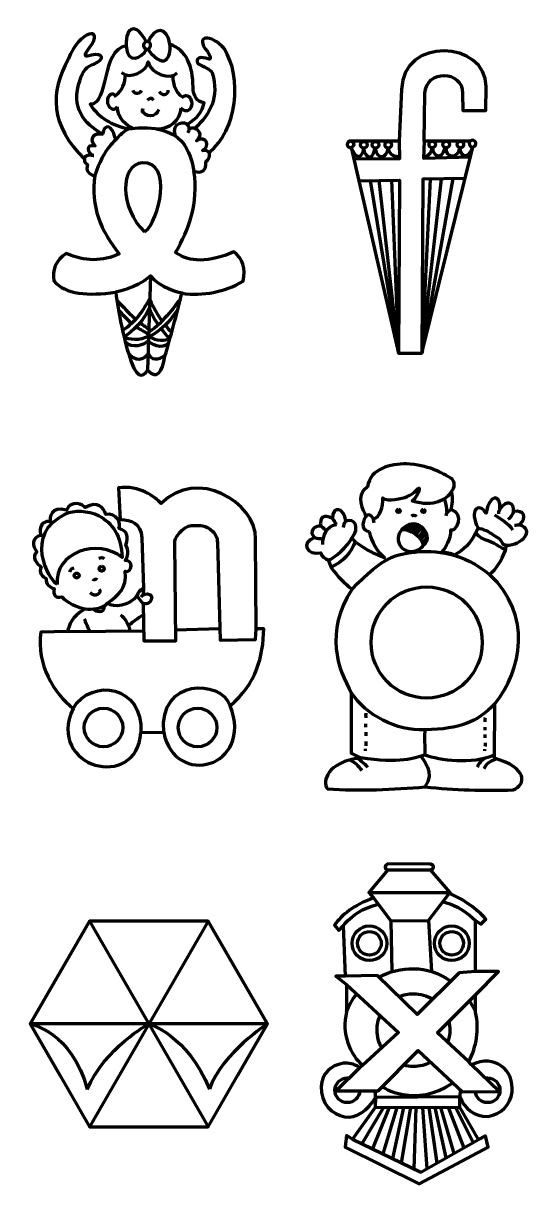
# Model space of a CAD drawing. Header units: centimetres. Extents: x -13.7 to 17.1, y 0.8 to 15.5.
# Drawn here: x 0.44 to 6.85, y 1.02 to 15.54 of the extents above; entities that cross this region are included whole.
import ezdxf

# ---------------------------------------------------------------- set-up
doc = ezdxf.new("R2010")
doc.units = ezdxf.units.CM
doc.header["$MEASUREMENT"] = 0
doc.layers.add('Camada 1', color=7, linetype='Continuous')

msp = doc.modelspace()

# ---------------------------------------------------------------- linework, layer by layer
at = {"layer": 'Camada 1', "color": 1, "lineweight": 70}
for centre, major_axis, ratio in [((4.70152, 14.01835), (0, 0.04083), 0.99975508), ((4.84803, 14.01835), (0, 0.04083), 1), ((5.0075, 14.01835), (0, 0.04083), 1), ((5.55799, 14.02074), (0, 0.04083), 1), ((5.73283, 14.02267), (0, 0.04083), 1), ((5.9096, 14.02074), (0, 0.04083), 1), ((4.77179, 4.02852), (0, 0.21711), 1), ((5.80165, 4.02852), (0, 0.21711), 1), ((4.77179, 4.02852), (0, 0.14794), 1), ((5.80165, 4.02852), (0, 0.14794), 1)]:
    msp.add_ellipse(centre, major_axis=major_axis, ratio=ratio, dxfattribs=at)
at = {"layer": 'Camada 1', "color": 240, "lineweight": 70}
for centre, major_axis in [((5.13537, 9.4383), (0, 0.02137)), ((5.44735, 9.4383), (0, 0.02137)), ((1.42155, 8.71467), (0, 0.03074)), ((1.10836, 8.63013), (0, 0.03074)), ((5.48768, 7.79192), (0, 0.69553)), ((1.44455, 6.72793), (0, 0.24113)), ((2.6214, 6.72793), (0, 0.24113))]:
    msp.add_ellipse(centre, major_axis=major_axis, ratio=1, dxfattribs=at)
at = {"layer": 'Camada 1', "lineweight": 70}
for points, knots in [([(1.20704, 13.84024), (0.7724, 14.26136), (0.77322, 14.67829), (1.00514, 15.093), (1.00514, 15.093), (1.13648, 15.45291), (1.4734, 15.50775), (1.2699, 15.234), (1.2699, 15.234), (1.19077, 15.13207), (1.20424, 15.1051), (1.29444, 15.14025), (1.29444, 15.14025), (1.44191, 15.16971), (1.47167, 15.09375), (1.32119, 15.02847), (1.32119, 15.02847), (1.24242, 15.00695), (1.18204, 14.94), (1.15124, 14.8326), (1.15124, 14.8326), (1.02936, 14.46984), (1.1997, 14.29016), (1.43181, 14.14918), (1.43181, 14.14918), (1.45826, 14.29002), (1.55116, 14.26899), (1.59144, 14.10237), (1.59144, 14.10237), (1.59144, 14.10237), (1.61614, 14.09695), (1.61614, 14.09695), (1.61614, 14.09695), (1.64585, 14.14099), (1.69191, 14.1814), (1.75991, 14.21693), (1.75991, 14.21693), (1.56117, 14.25842), (1.37573, 14.35562), (1.27913, 14.52479), (1.27913, 14.52479), (1.51327, 14.52448), (1.4091, 15.20558), (1.72622, 15.25474), (1.72622, 15.25474), (1.7178, 15.51666), (1.86831, 15.53925), (1.97604, 15.30852), (1.97604, 15.30852), (1.98467, 15.3143), (1.99331, 15.31326), (2.00193, 15.30785), (2.00193, 15.30785), (2.08709, 15.49688), (2.24003, 15.50356), (2.27552, 15.27684), (2.27552, 15.27684), (2.47833, 15.19718), (2.56626, 15.00984), (2.56399, 14.73793), (2.56399, 14.73793), (2.56843, 14.6284), (2.60824, 14.55678), (2.70239, 14.54338), (2.70239, 14.54338), (2.68344, 14.43084), (2.61168, 14.3414), (2.49018, 14.27372), (2.49018, 14.27372), (2.50885, 14.25703), (2.51801, 14.23644), (2.51716, 14.21172), (2.51716, 14.21172), (2.53825, 14.22644), (2.56179, 14.22955), (2.58748, 14.22246), (2.58748, 14.22246), (2.7777, 14.40065), (2.89643, 14.61133), (2.80446, 14.91779), (2.80446, 14.91779), (2.79169, 14.95912), (2.68798, 15.00178), (2.62704, 15.03036), (2.62704, 15.03036), (2.5878, 15.1088), (2.64723, 15.1289), (2.76772, 15.08771), (2.76772, 15.08771), (2.80273, 15.09109), (2.75698, 15.16976), (2.74548, 15.18335), (2.74548, 15.18335), (2.56885, 15.39204), (2.79635, 15.40931), (2.95272, 15.22104), (2.95272, 15.22104), (3.18798, 14.86418), (3.11647, 14.19394), (2.7669, 13.92281), (2.7669, 13.92281), (2.78044, 13.87665), (2.76536, 13.83801), (2.72308, 13.80654), (2.72308, 13.80654), (2.73892, 13.69952), (2.67243, 13.65241), (2.57643, 13.68993), (2.57643, 13.68993), (2.63596, 13.27655), (2.51144, 12.96308), (2.34621, 12.67171), (2.34621, 12.67171), (2.51841, 12.54244), (2.76135, 12.54497), (3.07454, 12.67845), (3.07454, 12.67845), (3.18619, 12.59358), (3.22732, 12.47191), (3.19156, 12.31013), (3.19156, 12.31013), (2.95195, 12.17578), (2.69727, 12.12279), (2.42561, 12.16147), (2.42561, 12.16147), (2.36127, 11.89128), (2.28103, 11.61282), (2.21334, 11.37426), (2.21334, 11.37426), (2.17742, 11.17773), (2.11842, 11.0687), (1.99604, 11.19992), (1.99604, 11.19992), (1.93591, 11.10297), (1.84528, 11.08313), (1.75548, 11.41003), (1.75548, 11.41003), (1.68346, 11.66252), (1.63066, 11.9054), (1.59708, 12.17471), (1.59708, 12.17471), (1.24946, 12.12576), (0.96663, 12.14565), (0.82413, 12.31464), (0.82413, 12.31464), (0.79401, 12.45264), (0.84809, 12.56707), (0.97819, 12.66021), (0.97819, 12.66021), (1.2123, 12.55465), (1.43307, 12.55583), (1.64154, 12.65536), (1.64154, 12.65536), (1.41193, 12.93568), (1.27704, 13.24968), (1.33587, 13.63257), (1.33587, 13.63257), (1.25625, 13.64852), (1.2184, 13.69417), (1.24554, 13.77308), (1.24554, 13.77308), (1.21401, 13.78479), (1.20098, 13.80705), (1.20704, 13.84024)], [0, 0, 0, 0, 0.02380952, 0.02380952, 0.02380952, 0.02380952, 0.04761905, 0.04761905, 0.04761905, 0.04761905, 0.07142857, 0.07142857, 0.07142857, 0.07142857, 0.0952381, 0.0952381, 0.0952381, 0.0952381, 0.11904762, 0.11904762, 0.11904762, 0.11904762, 0.14285714, 0.14285714, 0.14285714, 0.14285714, 0.16666667, 0.16666667, 0.16666667, 0.16666667, 0.19047619, 0.19047619, 0.19047619, 0.19047619, 0.21428571, 0.21428571, 0.21428571, 0.21428571, 0.23809524, 0.23809524, 0.23809524, 0.23809524, 0.26190476, 0.26190476, 0.26190476, 0.26190476, 0.28571429, 0.28571429, 0.28571429, 0.28571429, 0.30952381, 0.30952381, 0.30952381, 0.30952381, 0.33333333, 0.33333333, 0.33333333, 0.33333333, 0.35714286, 0.35714286, 0.35714286, 0.35714286, 0.38095238, 0.38095238, 0.38095238, 0.38095238, 0.4047619, 0.4047619, 0.4047619, 0.4047619, 0.42857143, 0.42857143, 0.42857143, 0.42857143, 0.45238095, 0.45238095, 0.45238095, 0.45238095, 0.47619048, 0.47619048, 0.47619048, 0.47619048, 0.5, 0.5, 0.5, 0.5, 0.52380952, 0.52380952, 0.52380952, 0.52380952, 0.54761905, 0.54761905, 0.54761905, 0.54761905, 0.57142857, 0.57142857, 0.57142857, 0.57142857, 0.5952381, 0.5952381, 0.5952381, 0.5952381, 0.61904762, 0.61904762, 0.61904762, 0.61904762, 0.64285714, 0.64285714, 0.64285714, 0.64285714, 0.66666667, 0.66666667, 0.66666667, 0.66666667, 0.69047619, 0.69047619, 0.69047619, 0.69047619, 0.71428571, 0.71428571, 0.71428571, 0.71428571, 0.73809524, 0.73809524, 0.73809524, 0.73809524, 0.76190476, 0.76190476, 0.76190476, 0.76190476, 0.78571429, 0.78571429, 0.78571429, 0.78571429, 0.80952381, 0.80952381, 0.80952381, 0.80952381, 0.83333333, 0.83333333, 0.83333333, 0.83333333, 0.85714286, 0.85714286, 0.85714286, 0.85714286, 0.88095238, 0.88095238, 0.88095238, 0.88095238, 0.9047619, 0.9047619, 0.9047619, 0.9047619, 0.92857143, 0.92857143, 0.92857143, 0.92857143, 0.95238095, 0.95238095, 0.95238095, 0.95238095, 1, 1, 1, 1]), ([(4.54446, 13.98328), (4.47738, 13.97066), (4.47775, 14.06801), (4.53831, 14.06561), (4.53831, 14.06561), (4.53831, 14.06561), (5.14387, 14.06422), (5.14387, 14.06422), (5.14387, 14.06422), (5.14387, 14.06422), (5.17416, 14.70989), (5.17416, 14.70989), (5.17416, 14.70989), (5.18449, 15.37721), (6.23056, 15.32088), (6.23192, 14.74479), (6.23192, 14.74479), (6.23192, 14.74479), (6.22685, 14.44577), (6.22685, 14.44577), (6.22685, 14.44577), (6.22685, 14.44577), (5.94091, 14.44644), (5.94091, 14.44644), (5.94091, 14.44644), (5.94091, 14.44644), (5.93568, 14.66095), (5.93568, 14.66095), (5.93568, 14.66095), (5.94135, 14.95822), (5.47891, 14.96183), (5.46617, 14.66095), (5.46617, 14.66095), (5.46617, 14.66095), (5.45751, 14.06336), (5.45751, 14.06336), (5.45751, 14.06336), (5.45751, 14.06336), (6.03169, 14.06537), (6.03169, 14.06537), (6.03169, 14.06537), (6.09707, 14.10699), (6.14155, 14.00325), (6.06373, 13.99046), (6.06373, 13.99046), (6.06373, 13.99046), (5.42895, 11.41252), (5.42895, 11.41252), (5.42895, 11.41252), (5.42895, 11.41252), (5.13665, 11.41142), (5.13665, 11.41142), (5.13665, 11.41142), (5.13665, 11.41142), (4.54446, 13.98328), (4.54446, 13.98328)], [0, 0, 0, 0, 0.06666667, 0.06666667, 0.06666667, 0.06666667, 0.13333333, 0.13333333, 0.13333333, 0.13333333, 0.2, 0.2, 0.2, 0.2, 0.26666667, 0.26666667, 0.26666667, 0.26666667, 0.33333333, 0.33333333, 0.33333333, 0.33333333, 0.4, 0.4, 0.4, 0.4, 0.46666667, 0.46666667, 0.46666667, 0.46666667, 0.53333333, 0.53333333, 0.53333333, 0.53333333, 0.6, 0.6, 0.6, 0.6, 0.66666667, 0.66666667, 0.66666667, 0.66666667, 0.73333333, 0.73333333, 0.73333333, 0.73333333, 0.8, 0.8, 0.8, 0.8, 0.86666667, 0.86666667, 0.86666667, 0.86666667, 1, 1, 1, 1]), ([(4.76889, 9.18142), (4.68358, 9.18659), (4.666, 9.27859), (4.72656, 9.36885), (4.72656, 9.36885), (4.7018, 9.45217), (4.57521, 9.61444), (4.74824, 9.74019), (4.74824, 9.74019), (4.78501, 9.97449), (5.03538, 10.02297), (5.23365, 10.02629), (5.23365, 10.02629), (5.50609, 10.01596), (5.67086, 9.91705), (5.80611, 9.839), (5.80611, 9.839), (5.86118, 9.76335), (5.81727, 9.71202), (5.79941, 9.67979), (5.79941, 9.67979), (5.82764, 9.59283), (5.80508, 9.51044), (5.79588, 9.45614), (5.79588, 9.45614), (5.96986, 9.39844), (5.85904, 9.18097), (5.79163, 9.19968), (5.79163, 9.19968), (5.7895, 9.07219), (5.73354, 8.99333), (5.67585, 8.92142), (5.67585, 8.92142), (5.73346, 8.92148), (5.79454, 8.90592), (5.83305, 8.88514), (5.83305, 8.88514), (5.94774, 8.94767), (6.03811, 9.03103), (6.09897, 9.16128), (6.09897, 9.16128), (6.09897, 9.16128), (6.1309, 9.22122), (6.1309, 9.22122), (6.1309, 9.22122), (6.01529, 9.44153), (6.13297, 9.55614), (6.23212, 9.41118), (6.23212, 9.41118), (6.26862, 9.65196), (6.42434, 9.65627), (6.40238, 9.4629), (6.40238, 9.4629), (6.48047, 9.57809), (6.59157, 9.54487), (6.57473, 9.43082), (6.57473, 9.43082), (6.70385, 9.45529), (6.75387, 9.35706), (6.64913, 9.26516), (6.64913, 9.26516), (6.85341, 9.20101), (6.67891, 9.00777), (6.48606, 9.00787), (6.48606, 9.00787), (6.48606, 9.00787), (6.47247, 8.94192), (6.47247, 8.94192), (6.47247, 8.94192), (6.42555, 8.81316), (6.35604, 8.71912), (6.27959, 8.63898), (6.27959, 8.63898), (6.81836, 8.13243), (6.67364, 7.44449), (6.34226, 7.02469), (6.34226, 7.02469), (6.34226, 7.02469), (6.33513, 6.34375), (6.33513, 6.34375), (6.33513, 6.34375), (6.76067, 6.22539), (6.73142, 6.01501), (6.57071, 5.94659), (6.57071, 5.94659), (6.20776, 5.93835), (5.83428, 5.94589), (5.46607, 5.98497), (5.46607, 5.98497), (5.0748, 5.95316), (4.6441, 5.93187), (4.24495, 5.96052), (4.24495, 5.96052), (4.18072, 6.0535), (4.23742, 6.29368), (4.65953, 6.34986), (4.65953, 6.34986), (4.65953, 6.34986), (4.54517, 6.40612), (4.54517, 6.40612), (4.54517, 6.40612), (4.54517, 6.40612), (4.54517, 7.16796), (4.54517, 7.16796), (4.54517, 7.16796), (4.37719, 7.4454), (4.20657, 7.92788), (4.55385, 8.45769), (4.55385, 8.45769), (4.45777, 8.53048), (4.36957, 8.62167), (4.29716, 8.72337), (4.29716, 8.72337), (4.29716, 8.72337), (4.25494, 8.82468), (4.25494, 8.82468), (4.25494, 8.82468), (4.2198, 8.8405), (4.17317, 8.85767), (4.16234, 8.91402), (4.16234, 8.91402), (3.9939, 8.87479), (3.90305, 9.03862), (4.08378, 9.10407), (4.08378, 9.10407), (4.00881, 9.18188), (4.08018, 9.25187), (4.1637, 9.24706), (4.1637, 9.24706), (4.14229, 9.35847), (4.20832, 9.402), (4.30825, 9.34232), (4.30825, 9.34232), (4.30946, 9.50148), (4.455, 9.49025), (4.47535, 9.30967), (4.47535, 9.30967), (4.59576, 9.3511), (4.64784, 9.22876), (4.5573, 9.10471), (4.5573, 9.10471), (4.56626, 9.08097), (4.58074, 9.0603), (4.59831, 9.04721), (4.59831, 9.04721), (4.73456, 8.9457), (4.84099, 8.89718), (4.96162, 8.85103), (4.96162, 8.85103), (4.87306, 8.92469), (4.79493, 9.04871), (4.76889, 9.18142)], [0, 0, 0, 0, 0.02564103, 0.02564103, 0.02564103, 0.02564103, 0.05128205, 0.05128205, 0.05128205, 0.05128205, 0.07692308, 0.07692308, 0.07692308, 0.07692308, 0.1025641, 0.1025641, 0.1025641, 0.1025641, 0.12820513, 0.12820513, 0.12820513, 0.12820513, 0.15384615, 0.15384615, 0.15384615, 0.15384615, 0.17948718, 0.17948718, 0.17948718, 0.17948718, 0.20512821, 0.20512821, 0.20512821, 0.20512821, 0.23076923, 0.23076923, 0.23076923, 0.23076923, 0.25641026, 0.25641026, 0.25641026, 0.25641026, 0.28205128, 0.28205128, 0.28205128, 0.28205128, 0.30769231, 0.30769231, 0.30769231, 0.30769231, 0.33333333, 0.33333333, 0.33333333, 0.33333333, 0.35897436, 0.35897436, 0.35897436, 0.35897436, 0.38461538, 0.38461538, 0.38461538, 0.38461538, 0.41025641, 0.41025641, 0.41025641, 0.41025641, 0.43589744, 0.43589744, 0.43589744, 0.43589744, 0.46153846, 0.46153846, 0.46153846, 0.46153846, 0.48717949, 0.48717949, 0.48717949, 0.48717949, 0.51282051, 0.51282051, 0.51282051, 0.51282051, 0.53846154, 0.53846154, 0.53846154, 0.53846154, 0.56410256, 0.56410256, 0.56410256, 0.56410256, 0.58974359, 0.58974359, 0.58974359, 0.58974359, 0.61538462, 0.61538462, 0.61538462, 0.61538462, 0.64102564, 0.64102564, 0.64102564, 0.64102564, 0.66666667, 0.66666667, 0.66666667, 0.66666667, 0.69230769, 0.69230769, 0.69230769, 0.69230769, 0.71794872, 0.71794872, 0.71794872, 0.71794872, 0.74358974, 0.74358974, 0.74358974, 0.74358974, 0.76923077, 0.76923077, 0.76923077, 0.76923077, 0.79487179, 0.79487179, 0.79487179, 0.79487179, 0.82051282, 0.82051282, 0.82051282, 0.82051282, 0.84615385, 0.84615385, 0.84615385, 0.84615385, 0.87179487, 0.87179487, 0.87179487, 0.87179487, 0.8974359, 0.8974359, 0.8974359, 0.8974359, 0.92307692, 0.92307692, 0.92307692, 0.92307692, 0.94871795, 0.94871795, 0.94871795, 0.94871795, 1, 1, 1, 1]), ([(0.99564, 7.9278), (1.01691, 8.01136), (1.03818, 8.11213), (1.21602, 8.21198), (1.21602, 8.21198), (1.10961, 8.23467), (0.99595, 8.28632), (0.92122, 8.3615), (0.92122, 8.3615), (0.84614, 8.34149), (0.81089, 8.38265), (0.82514, 8.46807), (0.82514, 8.46807), (0.77447, 8.4774), (0.71132, 8.52858), (0.72866, 8.59263), (0.72866, 8.59263), (0.6793, 8.60738), (0.63156, 8.67323), (0.6639, 8.73827), (0.6639, 8.73827), (0.61176, 8.7712), (0.53386, 8.86087), (0.61009, 8.92639), (0.61009, 8.92639), (0.55345, 8.98651), (0.54109, 9.11947), (0.66473, 9.1297), (0.66473, 9.1297), (0.64066, 9.17071), (0.63672, 9.32238), (0.77964, 9.30465), (0.77964, 9.30465), (0.76441, 9.35257), (0.78379, 9.5047), (0.97901, 9.4472), (0.97901, 9.4472), (1.03516, 9.58525), (1.19634, 9.51648), (1.21628, 9.47869), (1.21628, 9.47869), (1.37199, 9.57437), (1.45247, 9.4761), (1.47218, 9.39513), (1.47218, 9.39513), (1.60431, 9.41804), (1.6757, 9.2769), (1.63653, 9.22021), (1.63653, 9.22021), (1.73338, 9.19012), (1.76413, 9.12205), (1.72346, 9.01292), (1.72346, 9.01292), (1.76637, 8.94262), (1.75469, 8.8664), (1.71342, 8.81745), (1.71342, 8.81745), (1.82346, 8.83103), (1.80326, 8.65663), (1.71648, 8.68327), (1.71648, 8.68327), (1.73638, 8.46869), (1.62903, 8.38092), (1.49571, 8.2841), (1.49571, 8.2841), (1.56145, 8.21547), (1.77945, 8.25756), (1.8611, 8.37394), (1.8611, 8.37394), (1.87079, 8.41724), (1.89849, 8.44888), (1.94255, 8.46994), (1.94255, 8.46994), (1.94255, 8.46994), (1.92246, 9.09909), (1.92246, 9.09909), (1.92246, 9.09909), (1.9113, 9.28466), (1.79771, 9.32938), (1.65249, 9.33061), (1.65249, 9.33061), (1.65249, 9.33061), (1.63138, 9.72786), (1.63138, 9.72786), (1.63138, 9.72786), (1.89103, 9.76184), (2.09046, 9.61151), (2.1658, 9.53053), (2.1658, 9.53053), (2.60942, 9.98884), (3.35454, 9.54655), (3.34718, 9.08852), (3.34718, 9.08852), (3.34718, 9.08852), (3.35239, 7.96446), (3.35239, 7.96446), (3.35239, 7.96446), (3.35239, 7.96446), (3.45126, 7.96446), (3.45126, 7.96446), (3.45126, 7.96446), (3.43962, 7.60907), (3.35457, 7.2786), (3.03093, 7.00056), (3.03093, 7.00056), (3.32764, 6.22968), (2.33569, 5.96088), (2.19717, 6.66873), (2.19717, 6.66873), (2.19717, 6.66873), (1.91199, 6.66492), (1.91199, 6.66492), (1.91199, 6.66492), (1.86083, 5.92573), (0.72075, 6.22095), (1.06323, 6.96804), (1.06323, 6.96804), (0.82364, 7.1614), (0.60285, 7.50896), (0.66055, 7.9226), (0.66055, 7.9226), (0.66055, 7.9226), (0.99564, 7.9278), (0.99564, 7.9278)], [0, 0, 0, 0, 0.03125, 0.03125, 0.03125, 0.03125, 0.0625, 0.0625, 0.0625, 0.0625, 0.09375, 0.09375, 0.09375, 0.09375, 0.125, 0.125, 0.125, 0.125, 0.15625, 0.15625, 0.15625, 0.15625, 0.1875, 0.1875, 0.1875, 0.1875, 0.21875, 0.21875, 0.21875, 0.21875, 0.25, 0.25, 0.25, 0.25, 0.28125, 0.28125, 0.28125, 0.28125, 0.3125, 0.3125, 0.3125, 0.3125, 0.34375, 0.34375, 0.34375, 0.34375, 0.375, 0.375, 0.375, 0.375, 0.40625, 0.40625, 0.40625, 0.40625, 0.4375, 0.4375, 0.4375, 0.4375, 0.46875, 0.46875, 0.46875, 0.46875, 0.5, 0.5, 0.5, 0.5, 0.53125, 0.53125, 0.53125, 0.53125, 0.5625, 0.5625, 0.5625, 0.5625, 0.59375, 0.59375, 0.59375, 0.59375, 0.625, 0.625, 0.625, 0.625, 0.65625, 0.65625, 0.65625, 0.65625, 0.6875, 0.6875, 0.6875, 0.6875, 0.71875, 0.71875, 0.71875, 0.71875, 0.75, 0.75, 0.75, 0.75, 0.78125, 0.78125, 0.78125, 0.78125, 0.8125, 0.8125, 0.8125, 0.8125, 0.84375, 0.84375, 0.84375, 0.84375, 0.875, 0.875, 0.875, 0.875, 0.90625, 0.90625, 0.90625, 0.90625, 0.9375, 0.9375, 0.9375, 0.9375, 1, 1, 1, 1]), ([(5.00285, 4.94648), (4.96238, 4.95002), (4.9539, 5.00979), (5.0036, 5.02108), (5.0036, 5.02108), (5.0036, 5.02108), (5.53654, 5.0204), (5.53654, 5.0204), (5.53654, 5.0204), (5.58595, 5.01409), (5.58405, 4.95463), (5.53682, 4.94574), (5.53682, 4.94574), (5.53682, 4.94574), (5.78239, 4.66617), (5.78239, 4.66617), (5.78239, 4.66617), (5.78239, 4.66617), (5.76768, 4.65044), (5.76768, 4.65044), (5.76768, 4.65044), (5.9531, 4.58637), (6.11852, 4.44933), (6.22866, 4.33209), (6.22866, 4.33209), (6.22866, 4.33209), (6.1643, 4.26684), (6.1643, 4.26684), (6.1643, 4.26684), (6.1643, 4.26684), (6.10039, 4.31293), (6.10039, 4.31293), (6.10039, 4.31293), (6.10039, 4.31293), (6.10062, 3.67518), (6.10062, 3.67518), (6.10062, 3.67518), (6.10062, 3.67518), (6.38847, 3.67528), (6.38847, 3.67528), (6.38847, 3.67528), (6.38847, 3.67528), (6.10007, 3.38243), (6.10007, 3.38243), (6.10007, 3.38243), (6.10007, 3.38243), (6.10087, 3.1654), (6.10087, 3.1654), (6.10087, 3.1654), (6.14611, 2.94721), (6.11355, 2.74198), (6.01591, 2.5476), (6.01591, 2.5476), (6.01591, 2.5476), (6.05014, 2.50716), (6.05014, 2.50716), (6.05014, 2.50716), (6.3387, 2.65345), (6.58941, 2.43835), (6.55589, 2.16492), (6.55589, 2.16492), (6.53496, 2.00906), (6.42473, 1.89249), (6.25199, 1.86344), (6.25199, 1.86344), (6.08645, 1.86299), (5.95919, 1.9597), (5.90498, 2.10689), (5.90498, 2.10689), (5.90498, 2.10689), (5.90233, 1.97678), (5.90233, 1.97678), (5.90233, 1.97678), (5.90233, 1.97678), (6.13818, 1.57457), (6.13818, 1.57457), (6.13818, 1.57457), (6.13818, 1.57457), (6.22341, 1.622), (6.22341, 1.622), (6.22341, 1.622), (6.22341, 1.622), (6.25706, 1.48008), (6.25706, 1.48008), (6.25706, 1.48008), (6.25706, 1.48008), (5.3961, 1.02006), (5.3961, 1.02006), (5.3961, 1.02006), (5.3961, 1.02006), (4.46653, 1.47637), (4.46653, 1.47637), (4.46653, 1.47637), (4.46653, 1.47637), (4.484, 1.62426), (4.484, 1.62426), (4.484, 1.62426), (4.484, 1.62426), (4.5597, 1.57735), (4.5597, 1.57735), (4.5597, 1.57735), (4.5597, 1.57735), (4.84243, 1.97557), (4.84243, 1.97557), (4.84243, 1.97557), (4.84243, 1.97557), (4.84678, 2.10084), (4.84678, 2.10084), (4.84678, 2.10084), (4.7607, 1.93826), (4.59312, 1.82887), (4.46537, 1.85917), (4.46537, 1.85917), (4.30702, 1.87791), (4.1558, 2.03237), (4.16711, 2.23684), (4.16711, 2.23684), (4.18634, 2.40072), (4.27495, 2.50173), (4.44659, 2.52749), (4.44659, 2.52749), (4.50681, 2.53234), (4.57116, 2.52566), (4.65115, 2.47517), (4.65115, 2.47517), (4.65115, 2.47517), (4.68366, 2.5019), (4.68366, 2.5019), (4.68366, 2.5019), (4.53324, 2.63061), (4.41438, 2.90628), (4.48603, 3.17014), (4.48603, 3.17014), (4.48603, 3.17014), (4.483, 3.51458), (4.483, 3.51458), (4.483, 3.51458), (4.483, 3.51458), (4.35272, 3.61744), (4.35272, 3.61744), (4.35272, 3.61744), (4.35272, 3.61744), (4.46894, 3.61744), (4.46894, 3.61744), (4.46894, 3.61744), (4.46894, 3.61744), (4.44278, 4.24611), (4.44278, 4.24611), (4.44278, 4.24611), (4.44278, 4.24611), (4.39069, 4.18757), (4.39069, 4.18757), (4.39069, 4.18757), (4.39069, 4.18757), (4.3348, 4.25464), (4.3348, 4.25464), (4.3348, 4.25464), (4.42048, 4.38978), (4.583, 4.50332), (4.82108, 4.5956), (4.82108, 4.5956), (4.82108, 4.5956), (4.76519, 4.66267), (4.76519, 4.66267), (4.76519, 4.66267), (4.76519, 4.66267), (5.00285, 4.94648), (5.00285, 4.94648)], [0, 0, 0, 0, 0.02325581, 0.02325581, 0.02325581, 0.02325581, 0.04651163, 0.04651163, 0.04651163, 0.04651163, 0.06976744, 0.06976744, 0.06976744, 0.06976744, 0.09302326, 0.09302326, 0.09302326, 0.09302326, 0.11627907, 0.11627907, 0.11627907, 0.11627907, 0.13953488, 0.13953488, 0.13953488, 0.13953488, 0.1627907, 0.1627907, 0.1627907, 0.1627907, 0.18604651, 0.18604651, 0.18604651, 0.18604651, 0.20930233, 0.20930233, 0.20930233, 0.20930233, 0.23255814, 0.23255814, 0.23255814, 0.23255814, 0.25581395, 0.25581395, 0.25581395, 0.25581395, 0.27906977, 0.27906977, 0.27906977, 0.27906977, 0.30232558, 0.30232558, 0.30232558, 0.30232558, 0.3255814, 0.3255814, 0.3255814, 0.3255814, 0.34883721, 0.34883721, 0.34883721, 0.34883721, 0.37209302, 0.37209302, 0.37209302, 0.37209302, 0.39534884, 0.39534884, 0.39534884, 0.39534884, 0.41860465, 0.41860465, 0.41860465, 0.41860465, 0.44186047, 0.44186047, 0.44186047, 0.44186047, 0.46511628, 0.46511628, 0.46511628, 0.46511628, 0.48837209, 0.48837209, 0.48837209, 0.48837209, 0.51162791, 0.51162791, 0.51162791, 0.51162791, 0.53488372, 0.53488372, 0.53488372, 0.53488372, 0.55813953, 0.55813953, 0.55813953, 0.55813953, 0.58139535, 0.58139535, 0.58139535, 0.58139535, 0.60465116, 0.60465116, 0.60465116, 0.60465116, 0.62790698, 0.62790698, 0.62790698, 0.62790698, 0.65116279, 0.65116279, 0.65116279, 0.65116279, 0.6744186, 0.6744186, 0.6744186, 0.6744186, 0.69767442, 0.69767442, 0.69767442, 0.69767442, 0.72093023, 0.72093023, 0.72093023, 0.72093023, 0.74418605, 0.74418605, 0.74418605, 0.74418605, 0.76744186, 0.76744186, 0.76744186, 0.76744186, 0.79069767, 0.79069767, 0.79069767, 0.79069767, 0.81395349, 0.81395349, 0.81395349, 0.81395349, 0.8372093, 0.8372093, 0.8372093, 0.8372093, 0.86046512, 0.86046512, 0.86046512, 0.86046512, 0.88372093, 0.88372093, 0.88372093, 0.88372093, 0.90697674, 0.90697674, 0.90697674, 0.90697674, 0.93023256, 0.93023256, 0.93023256, 0.93023256, 0.95348837, 0.95348837, 0.95348837, 0.95348837, 1, 1, 1, 1]), ([(0.52484, 3.02057), (0.52484, 3.02057), (0.89614, 3.66369), (0.89614, 3.66369), (0.89614, 3.66369), (0.89614, 3.66369), (1.26745, 4.30681), (1.26745, 4.30681), (1.26745, 4.30681), (1.26745, 4.30681), (2.01006, 4.30681), (2.01006, 4.30681), (2.01006, 4.30681), (2.01006, 4.30681), (2.75268, 4.30681), (2.75268, 4.30681), (2.75268, 4.30681), (2.75268, 4.30681), (3.12398, 3.66369), (3.12398, 3.66369), (3.12398, 3.66369), (3.12398, 3.66369), (3.49529, 3.02057), (3.49529, 3.02057), (3.49529, 3.02057), (3.49529, 3.02057), (3.12398, 2.37745), (3.12398, 2.37745), (3.12398, 2.37745), (3.12398, 2.37745), (2.75268, 1.73432), (2.75268, 1.73432), (2.75268, 1.73432), (2.75268, 1.73432), (2.01006, 1.73432), (2.01006, 1.73432), (2.01006, 1.73432), (2.01006, 1.73432), (1.26745, 1.73432), (1.26745, 1.73432), (1.26745, 1.73432), (1.26745, 1.73432), (0.89614, 2.37745), (0.89614, 2.37745), (0.89614, 2.37745), (0.89614, 2.37745), (0.52484, 3.02057), (0.52484, 3.02057)], [0, 0, 0, 0, 0.07692308, 0.07692308, 0.07692308, 0.07692308, 0.15384615, 0.15384615, 0.15384615, 0.15384615, 0.23076923, 0.23076923, 0.23076923, 0.23076923, 0.30769231, 0.30769231, 0.30769231, 0.30769231, 0.38461538, 0.38461538, 0.38461538, 0.38461538, 0.46153846, 0.46153846, 0.46153846, 0.46153846, 0.53846154, 0.53846154, 0.53846154, 0.53846154, 0.61538462, 0.61538462, 0.61538462, 0.61538462, 0.69230769, 0.69230769, 0.69230769, 0.69230769, 0.76923077, 0.76923077, 0.76923077, 0.76923077, 0.84615385, 0.84615385, 0.84615385, 0.84615385, 1, 1, 1, 1])]:
    msp.add_open_spline(points, degree=3, knots=knots, dxfattribs=at)
at = {"layer": 'Camada 1', "color": 1, "lineweight": 70}
for points in [[(1.72622, 15.25473), (1.74212, 15.0158), (1.92789, 15.10369), (1.98237, 15.21387)], [(1.99777, 15.21436), (2.24503, 14.89183), (2.29263, 15.19016), (2.27552, 15.27683)], [(1.59179, 14.63603), (1.67903, 14.68302), (1.7186, 14.80216), (1.7186, 14.89542)], [(2.31746, 14.88553), (2.29807, 14.84776), (2.33092, 14.6631), (2.43682, 14.61797)], [(1.81083, 14.70328), (1.82871, 14.63189), (1.917, 14.66975), (1.91843, 14.69847)], [(2.14611, 14.68503), (2.15824, 14.62869), (2.26043, 14.63778), (2.25467, 14.70232)], [(1.99816, 14.57551), (2.00095, 14.59598), (2.0509, 14.6231), (2.06637, 14.57839)], [(1.81862, 14.22373), (1.73295, 14.24883), (1.6182, 14.35083), (1.6182, 14.49486)], [(1.91002, 14.44293), (1.91669, 14.44279), (1.94364, 14.44708), (1.94052, 14.47175)], [(2.13554, 14.45926), (2.10528, 14.35737), (1.95882, 14.35559), (1.9306, 14.44906)], [(2.41319, 14.47752), (2.41016, 14.31887), (2.25173, 14.20363), (2.11633, 14.21525)], [(1.75991, 14.21693), (2.4583, 14.31021), (2.53343, 13.89718), (2.57643, 13.68993)], [(2.34438, 14.1261), (2.28837, 14.31724), (2.47416, 14.31178), (2.49018, 14.27371)], [(1.61614, 14.09695), (1.61604, 14.09595), (1.44176, 13.97605), (1.33587, 13.63257)], [(2.51716, 14.21171), (2.50794, 14.19535), (2.50518, 14.17581), (2.49965, 14.16913)], [(4.53831, 14.06561), (4.5681, 14.06554), (4.60212, 14.01307), (4.54446, 13.98328)], [(5.44973, 13.87129), (5.50358, 13.87112), (5.54896, 13.91226), (5.55799, 13.97991)], [(5.55972, 13.97606), (5.5617, 13.90438), (5.6623, 13.79923), (5.72206, 13.98328)], [(5.73283, 13.98184), (5.70522, 13.85845), (5.893, 13.83931), (5.90356, 13.98036)], [(5.90356, 13.98036), (5.90356, 13.87492), (6.00682, 13.82672), (6.06373, 13.99046)], [(6.0317, 14.06537), (6.00671, 14.03696), (6.02096, 13.9895), (6.06373, 13.99046)], [(4.78033, 13.57001), (4.78033, 13.57001), (5.13665, 11.41142), (5.13665, 11.41142)], [(5.81413, 13.59452), (5.81413, 13.59452), (5.42895, 11.41252), (5.42895, 11.41252)], [(2.03424, 12.37774), (2.03424, 12.37774), (1.99604, 11.19992), (1.99604, 11.19992)], [(1.61108, 12.07145), (1.64025, 12.04348), (1.73155, 11.9386), (1.8483, 11.83717)], [(2.02513, 12.09698), (1.93628, 11.94658), (1.85575, 11.80754), (1.68099, 11.69318)], [(2.40781, 12.08807), (2.3659, 12.0479), (2.201, 11.79391), (2.01143, 11.67451)], [(2.02448, 12.07687), (2.07227, 11.97703), (2.11048, 11.90357), (2.17722, 11.81349)], [(1.62952, 11.95559), (1.68349, 11.89908), (1.72414, 11.84389), (1.79695, 11.78426)], [(2.02143, 11.98265), (1.91444, 11.74271), (1.72088, 11.62942), (1.70088, 11.61505)], [(2.37688, 11.96596), (2.31037, 11.87497), (2.23827, 11.73603), (2.00935, 11.61025)], [(2.02056, 11.95584), (2.05576, 11.88155), (2.09354, 11.81821), (2.12891, 11.76636)], [(1.90223, 11.79219), (1.93769, 11.76388), (1.9748, 11.73684), (2.01268, 11.71298)], [(2.21695, 11.7621), (2.24006, 11.73336), (2.26624, 11.70248), (2.29648, 11.66839)], [(2.00999, 11.62995), (1.90131, 11.55515), (1.75447, 11.58052), (1.70088, 11.61505)], [(1.85546, 11.74055), (1.89684, 11.71227), (1.94715, 11.68279), (2.01069, 11.65156)], [(1.99947, 11.62995), (2.10815, 11.55515), (2.2178, 11.56331), (2.27139, 11.59784)], [(2.16546, 11.71547), (2.21839, 11.64556), (2.26055, 11.60563), (2.27139, 11.59784)], [(1.715, 11.55899), (1.79031, 11.46081), (1.96957, 11.51933), (2.00806, 11.57048)], [(2.25925, 11.53598), (2.17337, 11.44837), (2.03989, 11.51933), (2.0014, 11.57048)], [(2.00292, 11.41208), (1.95585, 11.31596), (1.83539, 11.29641), (1.75309, 11.41841)], [(2.00292, 11.41208), (2.03558, 11.32653), (2.13237, 11.30984), (2.21851, 11.39246)], [(5.00285, 4.94648), (5.00285, 4.94648), (5.53682, 4.94574), (5.53682, 4.94574)], [(4.76519, 4.66267), (4.76519, 4.66267), (5.78239, 4.66617), (5.78239, 4.66617)], [(4.44278, 4.24611), (4.44278, 4.24611), (4.58396, 4.44817), (4.88058, 4.51791)], [(5.68952, 4.54735), (5.68952, 4.54735), (5.89764, 4.51473), (6.10039, 4.31293)], [(1.26745, 4.30681), (1.26745, 4.30681), (2.75268, 1.73432), (2.75268, 1.73432)], [(2.75268, 4.30681), (2.75268, 4.30681), (1.26745, 1.73432), (1.26745, 1.73432)], [(5.0398, 4.31), (5.0398, 4.31), (5.05325, 3.67251), (5.05325, 3.67251)], [(5.51247, 4.31384), (5.51247, 4.31384), (5.54801, 3.67538), (5.54801, 3.67538)], [(4.88721, 3.60533), (5.15296, 3.7427), (5.49843, 3.76585), (5.78755, 3.55429)], [(4.48603, 3.17014), (4.51143, 3.24872), (4.55605, 3.32447), (4.61506, 3.39313)], [(5.13991, 3.36035), (5.19573, 3.38477), (5.25741, 3.39832), (5.32224, 3.39832)], [(5.32224, 3.39832), (5.41059, 3.39832), (5.49306, 3.37316), (5.56288, 3.32962)], [(6.02298, 3.30599), (6.05018, 3.26608), (6.07619, 3.22283), (6.10083, 3.17608)], [(3.49529, 3.02057), (3.49529, 3.02057), (2.94193, 2.67196), (2.76901, 2.20314)], [(4.49508, 2.34444), (4.50251, 2.34444), (4.50982, 2.34391), (4.51697, 2.3429)], [(6.22213, 2.34186), (6.23129, 2.34355), (6.24073, 2.34444), (6.25038, 2.34444)], [(4.84678, 2.10084), (4.84678, 2.10084), (4.85536, 2.12227), (4.84094, 2.18388)], [(4.93016, 2.23405), (4.93016, 2.23405), (5.34217, 1.95773), (5.81639, 2.28222)], [(5.90497, 2.10689), (5.90497, 2.10689), (5.90442, 2.15518), (5.92363, 2.18977)], [(5.90497, 2.10689), (5.90497, 2.10689), (4.84678, 2.10084), (4.84678, 2.10084)], [(4.94758, 1.97569), (4.94758, 1.97569), (4.67567, 1.5215), (4.67567, 1.5215)], [(5.01674, 1.97577), (5.01674, 1.97577), (4.81165, 1.456), (4.81165, 1.456)], [(4.84243, 1.97557), (4.84243, 1.97557), (5.90233, 1.97678), (5.90233, 1.97678)], [(5.11281, 1.97588), (5.11281, 1.97588), (4.93862, 1.39485), (4.93862, 1.39485)], [(5.19736, 1.97597), (5.19736, 1.97597), (5.05947, 1.33665), (5.05947, 1.33665)], [(5.28575, 1.97607), (5.28575, 1.97607), (5.16945, 1.28368), (5.16945, 1.28368)], [(5.35107, 1.97615), (5.35107, 1.97615), (5.32739, 1.20761), (5.32739, 1.20761)], [(5.43561, 1.97624), (5.43561, 1.97624), (5.49016, 1.20844), (5.49016, 1.20844)], [(5.5163, 1.97633), (5.5163, 1.97633), (5.61591, 1.27949), (5.61591, 1.27949)], [(5.5893, 1.97642), (5.5893, 1.97642), (5.72963, 1.34374), (5.72963, 1.34374)], [(5.66233, 1.9765), (5.66233, 1.9765), (5.82841, 1.39955), (5.82841, 1.39955)], [(5.75839, 1.97661), (5.75839, 1.97661), (5.95251, 1.46967), (5.95251, 1.46967)], [(5.84677, 1.97671), (5.84677, 1.97671), (6.06788, 1.53485), (6.06788, 1.53485)]]:
    msp.add_open_spline(points, degree=3, dxfattribs=at)
for points, knots in [([(1.97604, 15.30852), (1.92408, 15.28334), (1.9436, 15.21448), (1.98798, 15.21335), (1.98798, 15.21335), (2.01007, 15.21279), (2.02663, 15.23074), (2.03141, 15.2534), (2.03141, 15.2534), (2.0404, 15.29603), (2.0014, 15.30813), (2.00193, 15.30785)], [0, 0, 0, 0, 0.25, 0.25, 0.25, 0.25, 0.5, 0.5, 0.5, 0.5, 1, 1, 1, 1]), ([(1.66769, 14.92424), (1.77438, 14.82274), (1.98849, 14.94681), (2.00489, 15.05489), (2.00489, 15.05489), (2.02929, 14.90729), (2.28547, 14.82096), (2.36769, 14.91726)], [0, 0, 0, 0, 0.33333333, 0.33333333, 0.33333333, 0.33333333, 1, 1, 1, 1]), ([(1.6014, 14.61297), (1.56211, 14.69644), (1.49267, 14.63604), (1.49244, 14.5606), (1.49244, 14.5606), (1.49224, 14.49498), (1.57099, 14.41859), (1.6182, 14.49486)], [0, 0, 0, 0, 0.33333333, 0.33333333, 0.33333333, 0.33333333, 1, 1, 1, 1]), ([(2.42633, 14.60912), (2.49458, 14.67299), (2.54887, 14.60122), (2.54794, 14.53341), (2.54794, 14.53341), (2.54699, 14.46446), (2.4896, 14.39952), (2.41319, 14.47752)], [0, 0, 0, 0, 0.33333333, 0.33333333, 0.33333333, 0.33333333, 1, 1, 1, 1]), ([(1.32086, 13.88278), (1.24652, 13.89789), (1.21472, 14.04176), (1.33914, 14.0058), (1.33914, 14.0058), (1.25458, 14.0926), (1.33097, 14.1858), (1.43181, 14.14918)], [0, 0, 0, 0, 0.33333333, 0.33333333, 0.33333333, 0.33333333, 1, 1, 1, 1]), ([(2.58748, 14.22246), (2.61309, 14.22003), (2.6982, 14.1483), (2.60611, 14.06803), (2.60611, 14.06803), (2.72839, 14.15995), (2.78203, 13.98408), (2.68312, 13.94552), (2.68312, 13.94552), (2.71867, 13.95722), (2.75441, 13.94212), (2.7669, 13.92281)], [0, 0, 0, 0, 0.25, 0.25, 0.25, 0.25, 0.5, 0.5, 0.5, 0.5, 1, 1, 1, 1]), ([(4.54446, 13.98328), (4.60033, 13.83692), (4.6832, 13.83777), (4.70152, 13.97752), (4.70152, 13.97752), (4.6862, 13.9245), (4.80024, 13.75362), (4.84252, 13.97789), (4.84252, 13.97789), (4.87038, 13.82086), (4.98925, 13.85066), (5.0075, 13.97752), (5.0075, 13.97752), (5.02291, 13.88472), (5.09515, 13.8689), (5.14684, 13.87179)], [0, 0, 0, 0, 0.2, 0.2, 0.2, 0.2, 0.4, 0.4, 0.4, 0.4, 0.6, 0.6, 0.6, 0.6, 1, 1, 1, 1]), ([(5.14387, 14.06422), (5.14387, 14.06422), (5.14729, 13.84254), (5.14729, 13.84254), (5.14729, 13.84254), (5.14729, 13.84254), (4.57822, 13.83669), (4.57822, 13.83669)], [0, 0, 0, 0, 0.33333333, 0.33333333, 0.33333333, 0.33333333, 1, 1, 1, 1]), ([(5.45751, 14.06337), (5.45751, 14.06337), (5.44895, 13.85214), (5.44895, 13.85214), (5.44895, 13.85214), (5.44895, 13.85214), (6.03321, 13.86653), (6.03321, 13.86653)], [0, 0, 0, 0, 0.33333333, 0.33333333, 0.33333333, 0.33333333, 1, 1, 1, 1]), ([(1.20704, 13.84024), (1.20737, 13.8816), (1.25204, 13.90517), (1.31896, 13.88308), (1.31896, 13.88308), (1.32029, 13.88265), (1.3213, 13.88284), (1.3228, 13.88284)], [0, 0, 0, 0, 0.33333333, 0.33333333, 0.33333333, 0.33333333, 1, 1, 1, 1]), ([(1.95833, 12.92806), (1.64098, 13.22471), (1.64922, 13.77881), (1.93142, 13.79301), (1.93142, 13.79301), (2.31011, 13.81205), (2.14822, 13.0652), (1.95833, 12.92806)], [0, 0, 0, 0, 0.33333333, 0.33333333, 0.33333333, 0.33333333, 1, 1, 1, 1]), ([(4.64027, 13.56721), (4.64027, 13.56721), (5.14922, 13.57737), (5.14922, 13.57737), (5.14922, 13.57737), (5.14922, 13.57737), (5.13665, 11.41142), (5.13665, 11.41142)], [0, 0, 0, 0, 0.33333333, 0.33333333, 0.33333333, 0.33333333, 1, 1, 1, 1]), ([(5.04914, 13.57537), (5.04914, 13.57537), (5.13665, 11.41142), (5.13665, 11.41142), (5.13665, 11.41142), (5.13665, 11.41142), (4.89474, 13.57229), (4.89474, 13.57229)], [0, 0, 0, 0, 0.33333333, 0.33333333, 0.33333333, 0.33333333, 1, 1, 1, 1]), ([(5.9668, 13.59682), (5.9668, 13.59682), (5.44127, 13.58891), (5.44127, 13.58891), (5.44127, 13.58891), (5.44127, 13.58891), (5.42895, 11.41252), (5.42895, 11.41252)], [0, 0, 0, 0, 0.33333333, 0.33333333, 0.33333333, 0.33333333, 1, 1, 1, 1]), ([(5.52971, 13.59024), (5.52971, 13.59024), (5.42895, 11.41252), (5.42895, 11.41252), (5.42895, 11.41252), (5.42895, 11.41252), (5.6718, 13.59238), (5.6718, 13.59238)], [0, 0, 0, 0, 0.33333333, 0.33333333, 0.33333333, 0.33333333, 1, 1, 1, 1]), ([(1.59708, 12.1747), (1.62746, 12.18961), (1.82148, 12.21189), (2.03424, 12.37774), (2.03424, 12.37774), (2.1303, 12.24436), (2.4006, 12.16168), (2.42659, 12.16663), (2.42659, 12.16663), (2.42659, 12.16663), (2.42561, 12.16147), (2.42561, 12.16147)], [0, 0, 0, 0, 0.25, 0.25, 0.25, 0.25, 0.5, 0.5, 0.5, 0.5, 1, 1, 1, 1]), ([(4.82108, 4.5956), (4.82108, 4.5956), (5.0398, 4.31), (5.0398, 4.31), (5.0398, 4.31), (5.0398, 4.31), (5.51247, 4.31384), (5.51247, 4.31384), (5.51247, 4.31384), (5.51247, 4.31384), (5.76768, 4.65044), (5.76768, 4.65044)], [0, 0, 0, 0, 0.25, 0.25, 0.25, 0.25, 0.5, 0.5, 0.5, 0.5, 1, 1, 1, 1]), ([(6.10062, 3.67518), (6.10062, 3.67518), (5.89289, 3.65963), (5.89289, 3.65963), (5.89289, 3.65963), (5.89289, 3.65963), (5.37028, 3.13702), (5.37028, 3.13702), (5.37028, 3.13702), (5.37028, 3.13702), (4.86687, 3.62505), (4.86687, 3.62505), (4.86687, 3.62505), (4.86687, 3.62505), (4.46894, 3.61744), (4.46894, 3.61744)], [0, 0, 0, 0, 0.2, 0.2, 0.2, 0.2, 0.4, 0.4, 0.4, 0.4, 0.6, 0.6, 0.6, 0.6, 1, 1, 1, 1]), ([(4.483, 3.51458), (4.483, 3.51458), (5.13585, 2.91416), (5.13585, 2.91416), (5.13585, 2.91416), (5.13585, 2.91416), (4.68365, 2.5019), (4.68365, 2.5019)], [0, 0, 0, 0, 0.33333333, 0.33333333, 0.33333333, 0.33333333, 1, 1, 1, 1]), ([(6.0159, 2.5476), (6.0159, 2.5476), (5.62198, 2.90838), (5.62198, 2.90838), (5.62198, 2.90838), (5.62198, 2.90838), (6.10007, 3.38243), (6.10007, 3.38243)], [0, 0, 0, 0, 0.33333333, 0.33333333, 0.33333333, 0.33333333, 1, 1, 1, 1]), ([(4.92435, 2.72134), (4.88774, 2.78693), (4.86688, 2.86251), (4.86688, 2.94296), (4.86688, 2.94296), (4.86688, 3.00816), (4.88058, 3.07016), (4.90526, 3.12623)], [0, 0, 0, 0, 0.33333333, 0.33333333, 0.33333333, 0.33333333, 1, 1, 1, 1]), ([(5.76493, 3.05012), (5.77321, 3.01576), (5.77761, 2.97987), (5.77761, 2.94296), (5.77761, 2.94296), (5.77761, 2.88929), (5.76832, 2.83778), (5.75127, 2.78997)], [0, 0, 0, 0, 0.33333333, 0.33333333, 0.33333333, 0.33333333, 1, 1, 1, 1]), ([(3.49529, 3.02057), (3.49529, 3.02057), (0.52484, 3.02057), (0.52484, 3.02057), (0.52484, 3.02057), (0.52484, 3.02057), (1.05129, 2.92558), (1.23958, 2.1993)], [0, 0, 0, 0, 0.33333333, 0.33333333, 0.33333333, 0.33333333, 1, 1, 1, 1]), ([(1.23958, 2.1993), (1.46246, 2.72192), (2.01006, 3.02057), (2.01006, 3.02057), (2.01006, 3.02057), (2.01006, 3.02057), (2.49617, 2.88331), (2.76901, 2.20314)], [0, 0, 0, 0, 0.33333333, 0.33333333, 0.33333333, 0.33333333, 1, 1, 1, 1]), ([(4.65115, 2.47517), (4.65115, 2.47517), (4.35386, 2.18211), (4.35386, 2.18211), (4.35386, 2.18211), (4.35386, 2.18211), (4.88032, 2.18403), (4.88032, 2.18403), (4.88032, 2.18403), (4.88032, 2.18403), (5.37988, 2.6855), (5.37988, 2.6855), (5.37988, 2.6855), (5.37988, 2.6855), (5.93516, 2.1725), (5.93516, 2.1725), (5.93516, 2.1725), (5.93516, 2.1725), (6.39437, 2.17634), (6.39437, 2.17634), (6.39437, 2.17634), (6.39437, 2.17634), (6.05013, 2.50715), (6.05013, 2.50715)], [0, 0, 0, 0, 0.14285714, 0.14285714, 0.14285714, 0.14285714, 0.28571429, 0.28571429, 0.28571429, 0.28571429, 0.42857143, 0.42857143, 0.42857143, 0.42857143, 0.57142857, 0.57142857, 0.57142857, 0.57142857, 0.71428571, 0.71428571, 0.71428571, 0.71428571, 1, 1, 1, 1]), ([(5.53634, 2.54096), (5.47252, 2.5069), (5.39964, 2.48759), (5.32224, 2.48759), (5.32224, 2.48759), (5.27969, 2.48759), (5.23849, 2.49344), (5.19942, 2.50435)], [0, 0, 0, 0, 0.33333333, 0.33333333, 0.33333333, 0.33333333, 1, 1, 1, 1]), ([(4.64962, 2.18318), (4.64617, 2.10082), (4.5783, 2.0351), (4.49508, 2.0351), (4.49508, 2.0351), (4.40966, 2.0351), (4.34041, 2.10434), (4.34041, 2.18977), (4.34041, 2.18977), (4.34041, 2.27519), (4.40966, 2.34444), (4.49508, 2.34444)], [0, 0, 0, 0, 0.25, 0.25, 0.25, 0.25, 0.5, 0.5, 0.5, 0.5, 1, 1, 1, 1]), ([(6.25038, 2.34444), (6.3358, 2.34444), (6.40505, 2.27519), (6.40505, 2.18977), (6.40505, 2.18977), (6.40505, 2.10434), (6.3358, 2.0351), (6.25038, 2.0351), (6.25038, 2.0351), (6.17033, 2.0351), (6.10449, 2.09591), (6.09652, 2.17385)], [0, 0, 0, 0, 0.25, 0.25, 0.25, 0.25, 0.5, 0.5, 0.5, 0.5, 1, 1, 1, 1]), ([(4.5597, 1.57735), (4.5597, 1.57735), (5.41447, 1.16567), (5.41447, 1.16567), (5.41447, 1.16567), (5.41447, 1.16567), (6.13818, 1.57457), (6.13818, 1.57457)], [0, 0, 0, 0, 0.33333333, 0.33333333, 0.33333333, 0.33333333, 1, 1, 1, 1])]:
    msp.add_open_spline(points, degree=3, knots=knots, dxfattribs=at)
at = {"layer": 'Camada 1', "color": 240, "lineweight": 70}
for points, knots in [([(4.82236, 9.33336), (4.90288, 9.36925), (4.94482, 9.48512), (4.94146, 9.60133), (4.94146, 9.60133), (5.00244, 9.54737), (5.17683, 9.5921), (5.24517, 9.61778), (5.24517, 9.61778), (5.33994, 9.6534), (5.3898, 9.7331), (5.3943, 9.72402), (5.3943, 9.72402), (5.40692, 9.69855), (5.34407, 9.57843), (5.30694, 9.56548), (5.30694, 9.56548), (5.58218, 9.48127), (5.739, 9.58623), (5.79941, 9.67979)], [0, 0, 0, 0, 0.16666667, 0.16666667, 0.16666667, 0.16666667, 0.33333333, 0.33333333, 0.33333333, 0.33333333, 0.5, 0.5, 0.5, 0.5, 0.66666667, 0.66666667, 0.66666667, 0.66666667, 1, 1, 1, 1]), ([(0.86594, 8.51648), (0.81988, 8.91493), (1.37607, 9.10327), (1.67772, 8.85464), (1.67772, 8.85464), (1.67203, 9.11959), (1.55127, 9.29323), (1.38863, 9.37571), (1.38863, 9.37571), (1.24642, 9.44783), (1.07085, 9.45049), (0.96925, 9.40081), (0.96925, 9.40081), (0.43931, 9.14169), (0.75641, 8.58839), (0.86594, 8.51648)], [0, 0, 0, 0, 0.2, 0.2, 0.2, 0.2, 0.4, 0.4, 0.4, 0.4, 0.6, 0.6, 0.6, 0.6, 1, 1, 1, 1]), ([(5.32666, 8.93268), (5.13327, 8.90527), (5.04805, 9.14669), (5.23683, 9.25292), (5.23683, 9.25292), (5.39896, 9.34416), (5.55793, 9.13074), (5.47414, 9.03501), (5.47414, 9.03501), (5.42838, 8.98272), (5.38981, 8.94163), (5.32666, 8.93268)], [0, 0, 0, 0, 0.25, 0.25, 0.25, 0.25, 0.5, 0.5, 0.5, 0.5, 1, 1, 1, 1]), ([(1.94093, 8.2734), (1.94093, 8.2734), (1.94669, 7.81419), (1.94669, 7.81419), (1.94669, 7.81419), (1.94669, 7.81419), (2.34826, 7.81419), (2.34826, 7.81419), (2.34826, 7.81419), (2.34826, 7.81419), (2.33481, 9.03427), (2.33481, 9.03427), (2.33481, 9.03427), (2.3206, 9.08281), (2.43996, 9.25523), (2.54375, 9.25523), (2.54375, 9.25523), (2.67548, 9.25523), (2.70795, 9.26684), (2.81324, 9.18046), (2.81324, 9.18046), (2.85092, 9.14954), (2.86895, 9.09068), (2.86895, 9.04388), (2.86895, 9.04388), (2.86895, 9.04388), (2.90547, 7.81996), (2.90547, 7.81996), (2.90547, 7.81996), (2.90547, 7.81996), (3.34739, 7.82765), (3.34739, 7.82765), (3.34739, 7.82765), (3.34739, 7.82765), (3.35239, 7.96445), (3.35239, 7.96445)], [0, 0, 0, 0, 0.1, 0.1, 0.1, 0.1, 0.2, 0.2, 0.2, 0.2, 0.3, 0.3, 0.3, 0.3, 0.4, 0.4, 0.4, 0.4, 0.5, 0.5, 0.5, 0.5, 0.6, 0.6, 0.6, 0.6, 0.7, 0.7, 0.7, 0.7, 0.8, 0.8, 0.8, 0.8, 1, 1, 1, 1]), ([(4.1868, 9.01724), (4.1868, 9.12213), (4.2345, 9.25107), (4.35138, 9.26702), (4.35138, 9.26702), (4.35612, 9.26766), (4.35373, 9.26789), (4.3578, 9.26894)], [0, 0, 0, 0, 0.33333333, 0.33333333, 0.33333333, 0.33333333, 1, 1, 1, 1]), ([(6.47508, 8.95458), (6.40966, 8.97373), (6.32877, 9.04629), (6.21996, 9.07806), (6.21996, 9.07806), (6.1555, 9.09688), (6.10603, 9.15846), (6.09897, 9.16128)], [0, 0, 0, 0, 0.33333333, 0.33333333, 0.33333333, 0.33333333, 1, 1, 1, 1]), ([(6.1309, 9.22122), (6.19162, 9.21846), (6.27212, 9.17331), (6.32129, 9.13762), (6.32129, 9.13762), (6.39761, 9.08223), (6.3869, 9.12069), (6.43548, 9.032), (6.43548, 9.032), (6.45005, 9.00539), (6.47285, 9.02106), (6.48606, 9.00787)], [0, 0, 0, 0, 0.25, 0.25, 0.25, 0.25, 0.5, 0.5, 0.5, 0.5, 1, 1, 1, 1]), ([(4.55385, 8.45769), (4.95117, 8.87999), (5.11956, 8.89549), (5.34011, 8.92308), (5.34011, 8.92308), (5.59251, 8.95465), (5.94374, 8.9139), (6.27959, 8.63898)], [0, 0, 0, 0, 0.33333333, 0.33333333, 0.33333333, 0.33333333, 1, 1, 1, 1]), ([(1.91692, 8.36468), (1.92322, 8.39418), (1.9961, 8.40975), (2.02202, 8.39023), (2.02202, 8.39023), (2.05185, 8.36778), (2.05396, 8.36404), (2.03605, 8.31848), (2.03605, 8.31848), (2.02685, 8.29507), (2.0022, 8.27533), (1.97728, 8.27533), (1.97728, 8.27533), (1.97423, 8.27533), (1.92037, 8.27647), (1.94093, 8.2734)], [0, 0, 0, 0, 0.2, 0.2, 0.2, 0.2, 0.4, 0.4, 0.4, 0.4, 0.6, 0.6, 0.6, 0.6, 1, 1, 1, 1]), ([(6.34226, 7.02469), (6.10013, 6.78665), (5.91841, 6.71436), (5.46512, 6.69787), (5.46512, 6.69787), (5.11206, 6.68502), (4.72453, 6.87806), (4.54517, 7.16796)], [0, 0, 0, 0, 0.33333333, 0.33333333, 0.33333333, 0.33333333, 1, 1, 1, 1]), ([(5.46512, 6.69787), (5.45914, 6.65893), (5.46451, 6.4503), (5.46451, 6.38687), (5.46451, 6.38687), (5.35525, 6.34516), (5.14678, 6.27316), (4.65953, 6.34986)], [0, 0, 0, 0, 0.33333333, 0.33333333, 0.33333333, 0.33333333, 1, 1, 1, 1]), ([(6.2081, 6.21587), (6.22964, 6.27136), (6.29137, 6.31518), (6.3494, 6.33283), (6.3494, 6.33283), (6.35099, 6.33331), (6.35341, 6.33681), (6.3545, 6.33821)], [0, 0, 0, 0, 0.33333333, 0.33333333, 0.33333333, 0.33333333, 1, 1, 1, 1])]:
    msp.add_open_spline(points, degree=3, knots=knots, dxfattribs=at)
for points in [[(5.70757, 9.59081), (5.72742, 9.5449), (5.74005, 9.4263), (5.73881, 9.41303)], [(5.73208, 9.37652), (5.73208, 9.4411), (5.78671, 9.44237), (5.79588, 9.45614)], [(6.40238, 9.4629), (6.40016, 9.43959), (6.38487, 9.43344), (6.38487, 9.40151)], [(4.30825, 9.34232), (4.33277, 9.30921), (4.3426, 9.30985), (4.35138, 9.26702)], [(4.47535, 9.30967), (4.44477, 9.2778), (4.45613, 9.25495), (4.44234, 9.23244)], [(4.83288, 9.29006), (4.81022, 9.41031), (4.74651, 9.39558), (4.72656, 9.36885)], [(5.30361, 9.3722), (5.31624, 9.393), (5.34765, 9.38751), (5.35693, 9.3674)], [(6.33491, 9.38806), (6.42555, 9.33118), (6.50172, 9.29219), (6.56355, 9.20168)], [(6.57473, 9.43082), (6.5766, 9.40635), (6.51426, 9.32961), (6.50399, 9.33042)], [(4.1637, 9.24706), (4.18514, 9.23586), (4.23478, 9.19198), (4.23529, 9.19177)], [(5.17423, 9.20268), (5.26336, 9.22469), (5.44462, 9.10744), (5.44206, 8.99966)], [(5.22977, 9.20188), (5.24833, 9.22215), (5.26646, 9.24314), (5.28101, 9.27062)], [(5.26388, 9.19199), (5.28647, 9.2165), (5.30921, 9.24068), (5.32642, 9.27488)], [(5.2968, 9.17756), (5.32036, 9.20325), (5.3433, 9.22998), (5.35919, 9.26953)], [(5.32722, 9.16018), (5.35148, 9.1868), (5.37484, 9.21496), (5.39022, 9.25767)], [(5.3543, 9.14107), (5.37903, 9.16815), (5.4029, 9.19668), (5.41844, 9.2404)], [(5.38832, 9.11067), (5.41283, 9.13756), (5.4364, 9.16606), (5.45174, 9.20955)], [(5.41411, 9.07953), (5.43784, 9.10574), (5.46048, 9.13387), (5.47535, 9.17613)], [(6.64913, 9.26516), (6.63437, 9.25921), (6.60646, 9.25548), (6.58853, 9.25548)], [(4.08378, 9.10407), (4.12112, 9.08976), (4.1568, 9.09659), (4.19438, 9.09059)], [(4.25494, 8.82468), (4.3373, 8.83865), (4.49607, 8.99608), (4.55729, 9.10471)], [(4.59446, 9.05024), (4.54804, 8.92454), (4.44347, 8.7977), (4.29184, 8.73613)], [(5.43485, 9.04047), (5.45694, 9.06446), (5.47876, 9.08888), (5.495, 9.12342)], [(1.38375, 8.84504), (1.40428, 8.85813), (1.43707, 8.85521), (1.45388, 8.84215)], [(1.02396, 8.67595), (1.02609, 8.71035), (1.06156, 8.72588), (1.07825, 8.72591)], [(1.31794, 8.55875), (1.31464, 8.59187), (1.35546, 8.58836), (1.35877, 8.57412)], [(1.27615, 8.41753), (1.34592, 8.34246), (1.43033, 8.42367), (1.39575, 8.45451)], [(1.94255, 8.46994), (1.94255, 8.46994), (1.93902, 8.39062), (1.93902, 8.39062)], [(1.21602, 8.21199), (1.29141, 8.2036), (1.43438, 8.21204), (1.49572, 8.2841)], [(1.94093, 8.2734), (1.94093, 8.2734), (1.8611, 8.37394), (1.8611, 8.37394)], [(1.31497, 8.21511), (1.33821, 8.17736), (1.46582, 8.14448), (1.45656, 8.25171)], [(1.65754, 8.13892), (1.70951, 8.10716), (1.77474, 7.97355), (1.77378, 7.94294)], [(1.75199, 8.00818), (1.77777, 8.01244), (1.88377, 8.11422), (1.94267, 8.13503)], [(1.20409, 8.08705), (1.21253, 8.05905), (1.25231, 7.96098), (1.27038, 7.9391)], [(0.99564, 7.9278), (0.99564, 7.9278), (1.94512, 7.93972), (1.94512, 7.93972)], [(2.34676, 7.95061), (2.34676, 7.95061), (2.90108, 7.96715), (2.90108, 7.96715)], [(1.06323, 6.96804), (1.30004, 7.35941), (1.94471, 7.25073), (1.91199, 6.66492)], [(2.19717, 6.66874), (2.13839, 7.34976), (2.90855, 7.33397), (3.03093, 7.00056)], [(4.7253, 6.90618), (4.72394, 6.88881), (4.72477, 6.86772), (4.72477, 6.84993)], [(6.21821, 6.84993), (6.21686, 6.83463), (6.21769, 6.81606), (6.21769, 6.80039)], [(4.72093, 6.77499), (4.72447, 6.76256), (4.72285, 6.74417), (4.72285, 6.7308)], [(6.21385, 6.7344), (6.21739, 6.72345), (6.21577, 6.70726), (6.21577, 6.69548)], [(4.72477, 6.66932), (4.72477, 6.65395), (4.72477, 6.63858), (4.72477, 6.6232)], [(4.7267, 6.55211), (4.7267, 6.53199), (4.72709, 6.52053), (4.72477, 6.50023)], [(6.21769, 6.64134), (6.21769, 6.6278), (6.21769, 6.61427), (6.21769, 6.60073)], [(6.21961, 6.53812), (6.21961, 6.5204), (6.22, 6.51031), (6.21769, 6.49244)], [(4.71901, 6.45989), (4.71901, 6.45156), (4.71901, 6.44323), (4.71901, 6.43491)], [(6.21193, 6.45691), (6.21193, 6.44957), (6.21193, 6.44224), (6.21193, 6.43491)], [(4.5222, 6.32206), (4.58743, 6.30275), (4.63833, 6.23913), (4.67482, 6.19474)], [(4.75168, 6.22836), (4.71106, 6.28111), (4.63844, 6.32774), (4.61987, 6.34387)], [(5.41341, 6.36844), (5.4297, 6.3431), (5.60192, 6.16076), (5.46606, 5.98497)], [(5.46451, 6.38687), (5.65161, 6.32003), (6.05082, 6.26404), (6.33558, 6.38681)], [(6.12451, 6.23316), (6.13811, 6.27531), (6.1671, 6.31844), (6.23773, 6.35251)]]:
    msp.add_open_spline(points, degree=3, dxfattribs=at)

doc.saveas('drawing.dxf')
